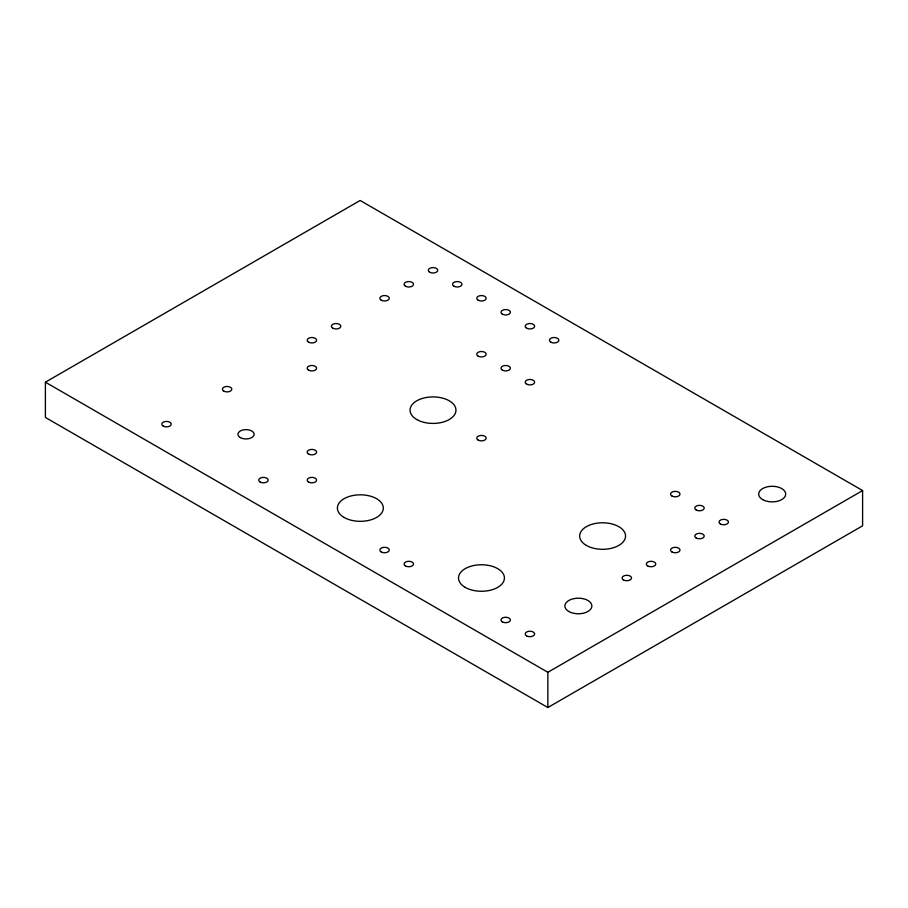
<?xml version="1.0" encoding="UTF-8"?>
<svg xmlns="http://www.w3.org/2000/svg" width="908" height="908" viewBox="0 0 908 908"><rect width="100%" height="100%" fill="white"/><g stroke="black" fill="none" stroke-linecap="round" stroke-linejoin="round"><path stroke-width="1.36" d="M45.4 382.189L360.147 200.475L862.6 490.558L862.6 525.811L547.853 707.525L45.4 417.442L45.4 382.189L547.853 672.283L862.6 490.558M547.853 672.283L547.853 707.525M526.583 384.118A4.722 2.724 0 0 0 534.483 382.904A4.722 2.724 0 0 0 528.694 379.555A4.722 2.724 0 0 0 526.583 384.118M502.362 314.191A4.722 2.724 0 0 0 510.251 312.965A4.722 2.724 0 0 0 504.473 309.628A4.722 2.724 0 0 0 502.362 314.191M762.641 499.593A13.484 7.786 0 0 0 785.216 496.109A13.484 7.786 0 0 0 768.69 486.563A13.484 7.786 0 0 0 762.641 499.593M568.839 611.493A13.484 7.786 0 0 0 591.403 607.997A13.484 7.786 0 0 0 574.878 598.463A13.484 7.786 0 0 0 568.839 611.493M240.314 437.588A8.093 4.676 0 0 0 253.854 435.5A8.093 4.676 0 0 0 243.946 429.768A8.093 4.676 0 0 0 240.314 437.588M696.164 510.001A4.722 2.724 0 0 0 704.063 508.775A4.722 2.724 0 0 0 698.286 505.438A4.722 2.724 0 0 0 696.164 510.001M720.396 523.984A4.722 2.724 0 0 0 728.284 522.77A4.722 2.724 0 0 0 722.507 519.433A4.722 2.724 0 0 0 720.396 523.984M671.943 551.962A4.722 2.724 0 0 0 679.842 550.736A4.722 2.724 0 0 0 674.054 547.399A4.722 2.724 0 0 0 671.943 551.962M696.164 537.979A4.722 2.724 0 0 0 704.063 536.753A4.722 2.724 0 0 0 698.286 533.416A4.722 2.724 0 0 0 696.164 537.979M647.71 565.945A4.722 2.724 0 0 0 655.61 564.731A4.722 2.724 0 0 0 649.833 561.394A4.722 2.724 0 0 0 647.71 565.945M623.49 579.94A4.722 2.724 0 0 0 631.389 578.714A4.722 2.724 0 0 0 625.601 575.377A4.722 2.724 0 0 0 623.49 579.94M502.362 621.901A4.722 2.724 0 0 0 510.251 620.675A4.722 2.724 0 0 0 504.473 617.338A4.722 2.724 0 0 0 502.362 621.901M526.583 635.884A4.722 2.724 0 0 0 534.483 634.658A4.722 2.724 0 0 0 528.694 631.321A4.722 2.724 0 0 0 526.583 635.884M381.224 551.962A4.722 2.724 0 0 0 389.123 550.736A4.722 2.724 0 0 0 383.346 547.399A4.722 2.724 0 0 0 381.224 551.962M405.456 565.945A4.722 2.724 0 0 0 413.356 564.731A4.722 2.724 0 0 0 407.567 561.394A4.722 2.724 0 0 0 405.456 565.945M260.097 482.023A4.722 2.724 0 0 0 267.996 480.809A4.722 2.724 0 0 0 262.208 477.472A4.722 2.724 0 0 0 260.097 482.023M163.19 426.079A4.722 2.724 0 0 0 171.09 424.865A4.722 2.724 0 0 0 165.313 421.516A4.722 2.724 0 0 0 163.19 426.079M478.13 440.074A4.722 2.724 0 0 0 486.03 438.848A4.722 2.724 0 0 0 480.253 435.511A4.722 2.724 0 0 0 478.13 440.074M308.55 370.135A4.722 2.724 0 0 0 316.449 368.909A4.722 2.724 0 0 0 310.661 365.572A4.722 2.724 0 0 0 308.55 370.135M308.55 342.157A4.722 2.724 0 0 0 316.449 340.943A4.722 2.724 0 0 0 310.661 337.606A4.722 2.724 0 0 0 308.55 342.157M332.771 328.174A4.722 2.724 0 0 0 340.67 326.948A4.722 2.724 0 0 0 334.893 323.611A4.722 2.724 0 0 0 332.771 328.174M381.224 300.196A4.722 2.724 0 0 0 389.123 298.982A4.722 2.724 0 0 0 383.346 295.645A4.722 2.724 0 0 0 381.224 300.196M405.456 286.213A4.722 2.724 0 0 0 413.356 284.987A4.722 2.724 0 0 0 407.567 281.65A4.722 2.724 0 0 0 405.456 286.213M429.677 272.23A4.722 2.724 0 0 0 437.577 271.004A4.722 2.724 0 0 0 431.799 267.667A4.722 2.724 0 0 0 429.677 272.23M453.909 286.213A4.722 2.724 0 0 0 461.797 284.987A4.722 2.724 0 0 0 456.02 281.65A4.722 2.724 0 0 0 453.909 286.213M478.13 300.196A4.722 2.724 0 0 0 486.03 298.982A4.722 2.724 0 0 0 480.253 295.645A4.722 2.724 0 0 0 478.13 300.196M526.583 328.174A4.722 2.724 0 0 0 534.483 326.948A4.722 2.724 0 0 0 528.694 323.611A4.722 2.724 0 0 0 526.583 328.174M550.804 342.157A4.722 2.724 0 0 0 558.704 340.943A4.722 2.724 0 0 0 552.927 337.606A4.722 2.724 0 0 0 550.804 342.157M478.13 356.152A4.722 2.724 0 0 0 486.03 354.926A4.722 2.724 0 0 0 480.253 351.589A4.722 2.724 0 0 0 478.13 356.152M671.943 496.018A4.722 2.724 0 0 0 679.842 494.792A4.722 2.724 0 0 0 674.054 491.455A4.722 2.724 0 0 0 671.943 496.018M502.362 370.135A4.722 2.724 0 0 0 510.251 368.909A4.722 2.724 0 0 0 504.473 365.572A4.722 2.724 0 0 0 502.362 370.135M308.55 454.057A4.722 2.724 0 0 0 316.449 452.831A4.722 2.724 0 0 0 310.661 449.494A4.722 2.724 0 0 0 308.55 454.057M308.55 482.023A4.722 2.724 0 0 0 316.449 480.809A4.722 2.724 0 0 0 310.661 477.472A4.722 2.724 0 0 0 308.55 482.023M223.754 391.11A4.722 2.724 0 0 0 231.654 389.895A4.722 2.724 0 0 0 225.876 386.558A4.722 2.724 0 0 0 223.754 391.11M465.236 587.385A22.961 13.257 0 0 0 503.645 581.438A22.961 13.257 0 0 0 475.531 565.207A22.961 13.257 0 0 0 465.236 587.385M416.783 419.541A22.961 13.257 0 0 0 455.192 413.594A22.961 13.257 0 0 0 427.078 397.364A22.961 13.257 0 0 0 416.783 419.541M344.109 517.447A22.961 13.257 0 0 0 382.518 511.51A22.961 13.257 0 0 0 354.392 495.269A22.961 13.257 0 0 0 344.109 517.447M586.364 545.424A22.961 13.257 0 0 0 624.772 539.477A22.961 13.257 0 0 0 596.658 523.246A22.961 13.257 0 0 0 586.364 545.424"/></g></svg>
